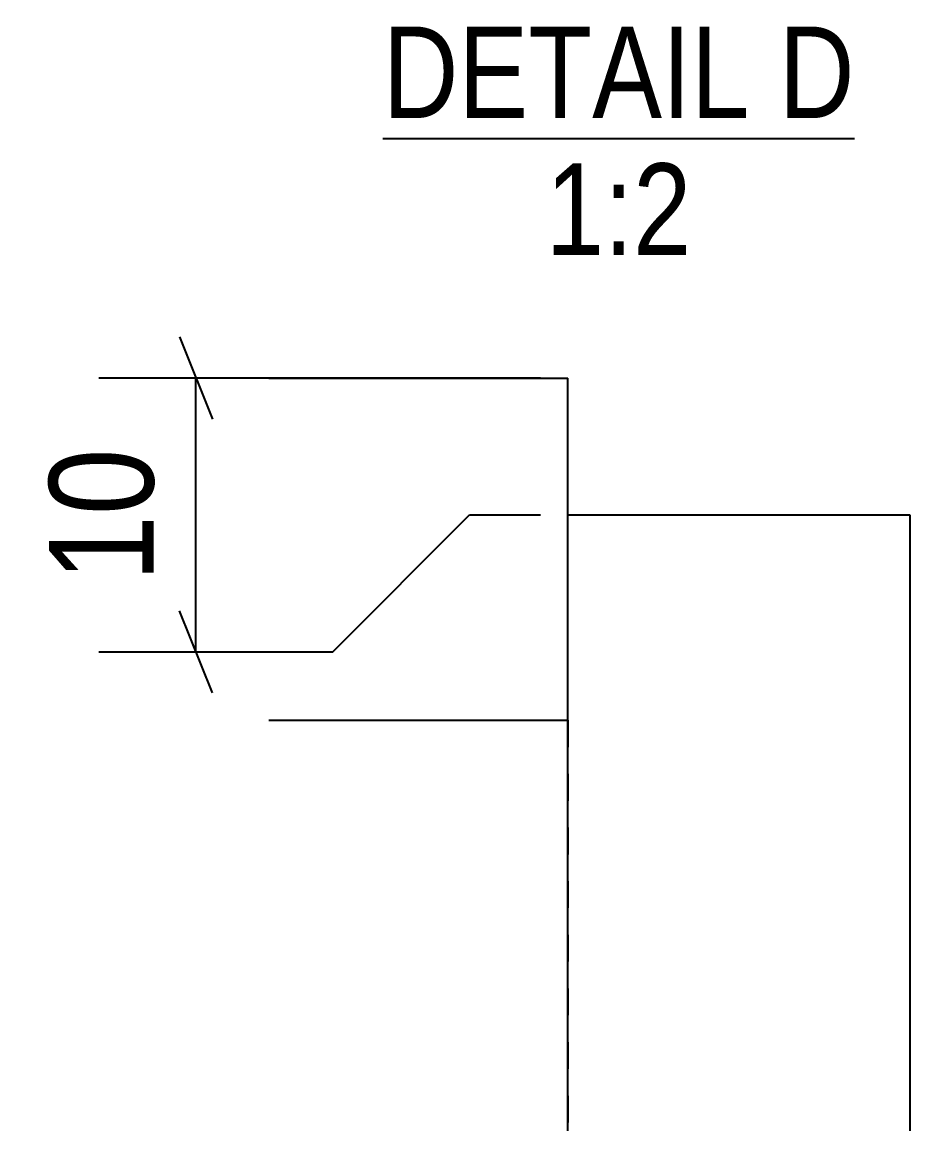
# Model space of a CAD drawing. Header units: millimetres. Extents: x 64 to 141609, y 8 to 4053.
# Drawn here: x 45234.3 to 45299.1, y 8 to 89 of the extents above; entities that cross this region are included whole.
import ezdxf

# ---------------------------------------------------------------- set-up
doc = ezdxf.new("R2010")
doc.units = ezdxf.units.MM
doc.linetypes.add('DXK_LINE_DOT2', pattern=[3.9198, 1.9599, -1.9599])
for name, color, linetype in [('MÅLSÆTNING', 7, 'Continuous'), ('STÅL', 7, 'Continuous'), ('TEKST', 7, 'Continuous')]:
    doc.layers.add(name, color=color, linetype=linetype)
doc.styles.add('Arial Narrow', font='ARIALN.TTF', dxfattribs={"height": 0.2})

msp = doc.modelspace()

# ---------------------------------------------------------------- linework, layer by layer
at = {"layer": 'MÅLSÆTNING', "color": 7, "linetype": 'Continuous'}
for p, q in [((45245.78, 66), (45248.18, 60)), ((45272.149, 63), (45239.88, 63)), ((45246.98, 43), (45246.98, 63)), ((45256.98, 43), (45266.98, 53)), ((45266.98, 53), (45272.149, 53)), ((45248.18, 40), (45245.78, 46)), ((45239.88, 43), (45256.98, 43))]:
    msp.add_line(p, q, dxfattribs=at)
at = {"layer": 'STÅL', "color": 2, "linetype": 'Continuous'}
for p, q in [((45252.296, 63), (45274.149, 63)), ((45274.149, 38), (45274.149, 63)), ((45274.149, 53), (45299.149, 53)), ((45274.149, 8), (45274.149, 53)), ((45299.149, 53), (45299.149, 8)), ((45252.296, 38), (45274.149, 38))]:
    msp.add_line(p, q, dxfattribs=at)
at = {"layer": 'STÅL', "color": 7, "linetype": 'DXK_LINE_DOT2'}
for p, q in [((45252.296, 38), (45274.149, 38)), ((45274.149, 38), (45274.149, 8))]:
    msp.add_line(p, q, dxfattribs=at)
at = {"layer": 'TEKST', "color": 246, "linetype": 'Continuous'}
msp.add_line((45260.634, 80.5), (45295.116, 80.5), dxfattribs=at)

# ---------------------------------------------------------------- wipeouts: each hides what was drawn before it
at = {"color": 0}
msp.add_wipeout([(45245.48, 59.475), (45234.28, 59.475), (45234.28, 46.525), (45245.48, 46.525)], dxfattribs=at).dxf.layer = 'MÅLSÆTNING'
at = {"color": 0, "linetype": 'Continuous'}
for points in [[(45287.479, 82), (45287.479, 89), (45260.634, 89), (45260.634, 82)], [(45295.116, 82), (45295.116, 89), (45289.579, 89), (45289.579, 82)], [(45283.207, 72), (45283.207, 79), (45272.543, 79), (45272.543, 72)]]:
    msp.add_wipeout(points, dxfattribs=at).dxf.layer = 'TEKST'

# ---------------------------------------------------------------- next in the draw order: texts
at = {"layer": 'MÅLSÆTNING', "color": 3, "style": 'Arial Narrow'}
msp.add_text('10', height=7.6354, rotation=90.00021, dxfattribs=at).set_placement((45243.88, 48.125))
at = {"layer": 'TEKST', "color": 3, "linetype": 'Continuous', "style": 'Arial Narrow'}
for s, p in [('DETAIL', (45260.634, 82)), ('D', (45289.579, 82)), ('1:2', (45272.543, 72))]:
    msp.add_text(s, height=6.681, dxfattribs=at).set_placement(p)

doc.saveas('drawing.dxf')
